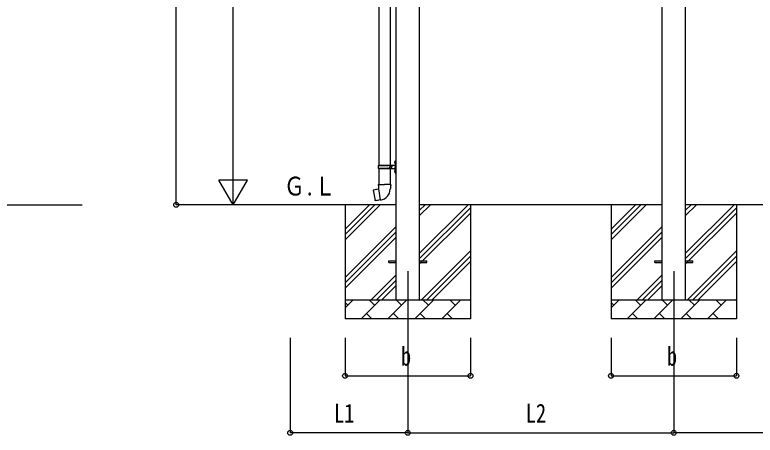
# Model space of a CAD drawing. Units: millimetres, scale not verified. Extents: x -12615 to 12615, y -8910 to 8910.
# Drawn here: x -4785 to -888, y -4972 to -2759 of the extents above; entities that cross this region are included whole.
import ezdxf
from ezdxf.enums import TextEntityAlignment as Align

# ---------------------------------------------------------------- set-up
doc = ezdxf.new("R2010")
doc.units = ezdxf.units.MM
doc.header["$LTSCALE"] = 40
for name, color, linetype in [('0-3_YKK_12', 2, 'Continuous'), ('0-4_YKK_13', 4, 'Continuous'), ('0-5_YKK_A1', 4, 'Continuous'), ('0-6_YKK_D', 6, 'Continuous')]:
    doc.layers.add(name, color=color, linetype=linetype)
doc.styles.add('ＭＳ ゴシック', font='')
doc.styles.get('ＭＳ ゴシック').set_extended_font_data('MS Gothic')

msp = doc.modelspace()

# ---------------------------------------------------------------- linework, layer by layer
at = {"layer": '0-3_YKK_12'}
for p, q in [((-2716.44, -4109), (-2716.44, -4609)), ((-1316.44, -4109), (-1316.44, -4609))]:
    msp.add_line(p, q, dxfattribs=at)
at = {"layer": '0-4_YKK_13'}
for p, q in [((-2868.94, -2645.49), (-2868.94, -3550)), ((-2808.94, -2645.49), (-2808.94, -3550)), ((-2785.24, -3532.85), (-2783.2, -3533.85)), ((-2783.97, -3530.85), (-2783.34, -3530.85)), ((-2783.97, -3530.85), (-2783.97, -3539.15)), ((-2783.97, -3539.15), (-2783.34, -3539.15)), ((-2783.34, -3530.85), (-2783.34, -3539.15)), ((-2783.34, -3530.85), (-2782.94, -3531.25)), ((-2783.34, -3539.15), (-2782.94, -3538.75)), ((-2783.2, -3533.85), (-2782.59, -3535)), ((-2782.94, -3527), (-2779.94, -3525.5)), ((-2782.94, -3527), (-2782.94, -3559)), ((-2782.94, -3531.25), (-2782.94, -3538.75)), ((-2779.94, -3525.5), (-2779.94, -3559)), ((-2779.94, -3525.5), (-2778.94, -3525.5)), ((-2778.94, -3525.5), (-2778.94, -3559)), ((-2871.94, -3552), (-2821.61, -3552)), ((-2871.94, -3566), (-2821.61, -3566)), ((-2870.94, -3550), (-2784.94, -3550)), ((-2870.94, -3550), (-2870.94, -3552)), ((-2870.94, -3568), (-2870.94, -3566)), ((-2870.94, -3568), (-2784.94, -3568)), ((-2868.94, -3568), (-2868.94, -3652.93)), ((-2811.94, -3550), (-2811.94, -3554.5)), ((-2811.94, -3554.5), (-2809.94, -3554.5)), ((-2811.94, -3568), (-2811.94, -3563.5)), ((-2811.94, -3563.5), (-2809.94, -3563.5)), ((-2809.94, -3554.5), (-2809.94, -3559)), ((-2809.94, -3563.5), (-2809.94, -3559)), ((-2808.94, -3568), (-2808.94, -3652.93)), ((-2803.94, -3550), (-2803.94, -3559)), ((-2803.94, -3554.5), (-2800.94, -3554.5)), ((-2803.94, -3568), (-2803.94, -3559)), ((-2803.94, -3563.5), (-2800.94, -3563.5)), ((-2800.94, -3554.5), (-2800.94, -3559)), ((-2800.94, -3563.5), (-2800.94, -3559)), ((-2785.24, -3580.85), (-2783.2, -3581.85)), ((-2783.97, -3578.85), (-2783.34, -3578.85)), ((-2783.97, -3578.85), (-2783.97, -3587.15)), ((-2783.34, -3578.85), (-2783.34, -3587.15)), ((-2783.34, -3578.85), (-2782.94, -3579.25)), ((-2783.2, -3581.85), (-2782.59, -3583)), ((-2782.94, -3591), (-2782.94, -3559)), ((-2782.94, -3579.25), (-2782.94, -3586.75)), ((-2779.94, -3592.5), (-2779.94, -3559)), ((-2778.94, -3592.5), (-2778.94, -3559)), ((-2783.97, -3587.15), (-2783.34, -3587.15)), ((-2783.34, -3587.15), (-2782.94, -3586.75)), ((-2782.94, -3591), (-2779.94, -3592.5)), ((-2779.94, -3592.5), (-2778.94, -3592.5)), ((-2870.79, -3652.93), (-2872.94, -3653.71)), ((-2872.94, -3653.71), (-2872.94, -3657.33)), ((-2872.94, -3657.33), (-2870.7, -3658.14)), ((-2870.79, -3652.93), (-2838.94, -3652.93)), ((-2870.79, -3652.93), (-2870.7, -3658.14)), ((-2870.7, -3658.14), (-2870.44, -3672.93)), ((-2807.09, -3652.93), (-2838.94, -3652.93)), ((-2804.94, -3657.33), (-2807.18, -3658.14)), ((-2807.09, -3652.93), (-2804.94, -3653.71)), ((-2804.94, -3653.71), (-2804.94, -3657.33)), ((-2897.4, -3681.38), (-2898.21, -3682.55)), ((-2898.21, -3682.55), (-2888.59, -3737.11)), ((-2869.53, -3676.13), (-2897.4, -3681.38)), ((-2884.66, -3678.78), (-2884.87, -3679.02)), ((-2870.44, -3672.93), (-2869.09, -3674.93)), ((-2859.18, -3733.42), (-2869.31, -3675.95)), ((-2869.29, -3675.13), (-2869.29, -3675.83)), ((-2869.09, -3674.93), (-2869.12, -3674.93)), ((-2808.75, -3674.87), (-2808.83, -3677.03)), ((-2807.44, -3672.93), (-2808.75, -3674.87)), ((-2874.57, -3736.02), (-2874.85, -3735.86)), ((-2858.87, -3734.19), (-2859.12, -3733.52)), ((-2816.44, -4054.5), (-2778.94, -4054.5)), ((-2816.44, -4063.5), (-2816.44, -4054.5)), ((-2816.44, -4063.5), (-2778.94, -4063.5)), ((-2653.94, -4054.5), (-2616.44, -4054.5)), ((-2653.94, -4063.5), (-2616.44, -4063.5)), ((-2616.44, -4063.5), (-2616.44, -4054.5)), ((-1416.44, -4054.5), (-1378.94, -4054.5)), ((-1416.44, -4063.5), (-1416.44, -4054.5)), ((-1416.44, -4063.5), (-1378.94, -4063.5)), ((-1253.94, -4054.5), (-1216.44, -4054.5)), ((-1253.94, -4063.5), (-1216.44, -4063.5)), ((-1216.44, -4063.5), (-1216.44, -4054.5))]:
    msp.add_line(p, q, dxfattribs=at)
for points in [[(-2785.24, -3537.15), (-2783.2, -3536.15), (-2782.59, -3535)], [(-2785.24, -3585.15), (-2783.2, -3584.15), (-2782.59, -3583)], [(-2807.09, -3652.93), (-2807.18, -3658.14), (-2807.44, -3672.93)], [(-2882.41, -3678.56), (-2882.69, -3678.4), (-2884.66, -3678.78)], [(-2859.45, -3733.33), (-2887.43, -3737.93), (-2888.59, -3737.11)], [(-2872.38, -3735.46), (-2872.59, -3735.69), (-2874.57, -3736.02)]]:
    msp.add_lwpolyline(points, dxfattribs=at)
for centre, radius, start, end in [((-2779.64, -3535), 6, 136.21765, 223.78235), ((-2823.19, -3559), 49.25, 171.82876, 180.00002), ((-2823.19, -3559), 49.25, 180.00002, 188.17127), ((-2821.61, -3550), 2, 270, 359.99998), ((-2821.61, -3568), 2, 0.00005, 90.00004), ((-2779.64, -3583), 6, 136.21765, 223.78235), ((-2784.94, -3548), 2, 270, 359.99998), ((-2784.94, -3570), 2, 0.00005, 90.00004), ((-2869.59, -3675.83), 0.3, 280.66842, 0), ((-2869.09, -3675.13), 0.2, 100, 180), ((-2869.09, -3674.93), 60.3, 279.96938, 358), ((-2859.4, -3733.63), 0.3, 20, 99.33158), ((-2858.69, -3734.12), 0.2, 200, 279.96938)]:
    msp.add_arc(centre, radius, start, end, dxfattribs=at)
at = {"layer": '0-5_YKK_A1'}
for p, q in [((-1378.94, -1414.83), (-1378.94, -4259)), ((-1253.94, -4259), (-1253.94, -1414.83)), ((-2778.94, -1461.5), (-2778.94, -4259)), ((-2653.94, -4259), (-2653.94, -1461.5)), ((-5199.44, -3759), (-4429.44, -3759)), ((-2778.94, -3759), (-3438.08, -3759)), ((-3046.44, -3759), (-3046.44, -4359)), ((-3046.44, -3944.05), (-2861.39, -3759)), ((-3046.44, -3915.77), (-2889.67, -3759)), ((-3046.44, -3887.48), (-2917.96, -3759)), ((-1378.94, -3759), (-2653.94, -3759)), ((-2653.94, -4014.1), (-2398.84, -3759)), ((-2653.94, -3816.11), (-2596.83, -3759)), ((-2653.94, -3787.82), (-2625.12, -3759)), ((-2653.94, -4042.38), (-2386.44, -3774.88)), ((-2386.44, -3759), (-2386.44, -4359)), ((-1646.44, -3759), (-1646.44, -4359)), ((-1646.44, -3944.05), (-1461.39, -3759)), ((-1646.44, -3915.77), (-1489.67, -3759)), ((-1646.44, -3887.48), (-1517.96, -3759)), ((21.06, -3759), (-1253.94, -3759)), ((-1253.94, -4014.1), (-998.84, -3759)), ((-1253.94, -3816.11), (-1196.83, -3759)), ((-1253.94, -3787.82), (-1225.12, -3759)), ((-1253.94, -4042.38), (-986.44, -3774.88)), ((-986.44, -3759), (-986.44, -4359)), ((-2653.94, -4070.67), (-2386.44, -3803.17)), ((-1253.94, -4070.67), (-986.44, -3803.17)), ((-3046.44, -4142.04), (-2778.94, -3874.54)), ((-1646.44, -4142.04), (-1378.94, -3874.54)), ((-3046.44, -4170.32), (-2778.94, -3902.82)), ((-3046.44, -4198.61), (-2778.94, -3931.11)), ((-1646.44, -4170.32), (-1378.94, -3902.82)), ((-1646.44, -4198.61), (-1378.94, -3931.11)), ((-2644.28, -4259), (-2386.44, -4001.16)), ((-1244.28, -4259), (-986.44, -4001.16)), ((-2616, -4259), (-2386.44, -4029.44)), ((-1216, -4259), (-986.44, -4029.44)), ((-2587.71, -4259), (-2386.44, -4057.73)), ((-1187.71, -4259), (-986.44, -4057.73)), ((-2908.84, -4259), (-2778.94, -4129.1)), ((-1508.84, -4259), (-1378.94, -4129.1)), ((-2880.56, -4259), (-2778.94, -4157.38)), ((-1480.56, -4259), (-1378.94, -4157.38)), ((-2852.27, -4259), (-2778.94, -4185.67)), ((-1452.27, -4259), (-1378.94, -4185.67)), ((-3046.44, -4259), (-2386.44, -4259)), ((-3046.44, -4301.89), (-3003.55, -4259)), ((-3032.1, -4287.55), (-3046.44, -4273.21)), ((-2962.13, -4359), (-2862.13, -4259)), ((-2890.68, -4287.55), (-2919.23, -4259)), ((-2820.7, -4359), (-2720.7, -4259)), ((-2749.26, -4287.55), (-2777.81, -4259)), ((-2679.28, -4359), (-2579.28, -4259)), ((-2607.84, -4287.55), (-2636.39, -4259)), ((-2537.86, -4359), (-2437.86, -4259)), ((-2466.42, -4287.55), (-2494.97, -4259)), ((-2389.72, -4259), (-2386.44, -4255.72)), ((-1646.44, -4259), (-986.44, -4259)), ((-1646.44, -4301.89), (-1603.55, -4259)), ((-1632.1, -4287.55), (-1646.44, -4273.21)), ((-1562.13, -4359), (-1462.13, -4259)), ((-1490.68, -4287.55), (-1519.23, -4259)), ((-1420.7, -4359), (-1320.7, -4259)), ((-1349.26, -4287.55), (-1377.81, -4259)), ((-1279.28, -4359), (-1179.28, -4259)), ((-1207.84, -4287.55), (-1236.39, -4259)), ((-1137.86, -4359), (-1037.86, -4259)), ((-1066.42, -4287.55), (-1094.97, -4259)), ((-989.72, -4259), (-986.44, -4255.72)), ((-2386.44, -4359), (-3046.44, -4359)), ((-2933.57, -4330.45), (-2905.02, -4359)), ((-2792.15, -4330.45), (-2763.6, -4359)), ((-2650.73, -4330.45), (-2622.18, -4359)), ((-2509.31, -4330.45), (-2480.76, -4359)), ((-986.44, -4359), (-1646.44, -4359)), ((-1533.57, -4330.45), (-1505.02, -4359)), ((-1392.15, -4330.45), (-1363.6, -4359)), ((-1250.73, -4330.45), (-1222.18, -4359)), ((-1109.31, -4330.45), (-1080.76, -4359))]:
    msp.add_line(p, q, dxfattribs=at)
at = {"layer": '0-6_YKK_D'}
for p, q in [((-3935.14, -3759), (-3935.14, -1103.05)), ((-3635.14, -3609), (-3635.14, -1609)), ((-3635.14, -3759), (-3635.14, -3499.19)), ((-3635.14, -3759), (-3710.14, -3629.1)), ((-3560.14, -3629.1), (-3710.14, -3629.1)), ((-3635.14, -3759), (-3560.14, -3629.1)), ((-3439.08, -3759), (-3936.14, -3759)), ((-3439.08, -3759), (-3636.14, -3759)), ((-3335.14, -4460), (-3335.14, -4960)), ((-3046.44, -4459), (-3046.44, -4660)), ((-2716.44, -4459), (-2716.44, -4960)), ((-2716.44, -4459), (-2716.44, -4960)), ((-2386.44, -4459), (-2386.44, -4660)), ((-1646.44, -4459), (-1646.44, -4660)), ((-1316.44, -4459), (-1316.44, -4960)), ((-1316.44, -4459), (-1316.44, -4960)), ((-986.44, -4459), (-986.44, -4660)), ((-3046.44, -4659), (-2386.44, -4659)), ((-1646.44, -4659), (-986.44, -4659)), ((-2716.44, -4959), (-3335.14, -4959)), ((-2716.44, -4959), (-1316.44, -4959)), ((83.56, -4959), (-1316.44, -4959))]:
    msp.add_line(p, q, dxfattribs=at)
for centre in [(-3935.14, -3759), (-3046.44, -4659), (-2386.44, -4659), (-1646.44, -4659), (-986.44, -4659), (-3335.14, -4959), (-2716.44, -4959), (-2716.44, -4959), (-1316.44, -4959), (-1316.44, -4959)]:
    msp.add_circle(centre, 12.75, dxfattribs=at)

# ---------------------------------------------------------------- texts
at = {"layer": '0-5_YKK_A1', "style": 'ＭＳ ゴシック', "width": 0.8}
msp.add_text('Ｇ.Ｌ', height=98.97, dxfattribs=at).set_placement((-3367.46, -3739.9), align=Align.BOTTOM_LEFT)
at = {"layer": '0-6_YKK_D', "style": 'ＭＳ ゴシック', "width": 0.8}
for s, p in [('b', (-2752.44, -4635)), ('b', (-1352.44, -4635)), ('L1', (-3104.99, -4935)), ('L2', (-2095.64, -4935))]:
    msp.add_text(s, height=98.97, dxfattribs=at).set_placement(p, align=Align.BOTTOM_LEFT)

doc.saveas('drawing.dxf')
